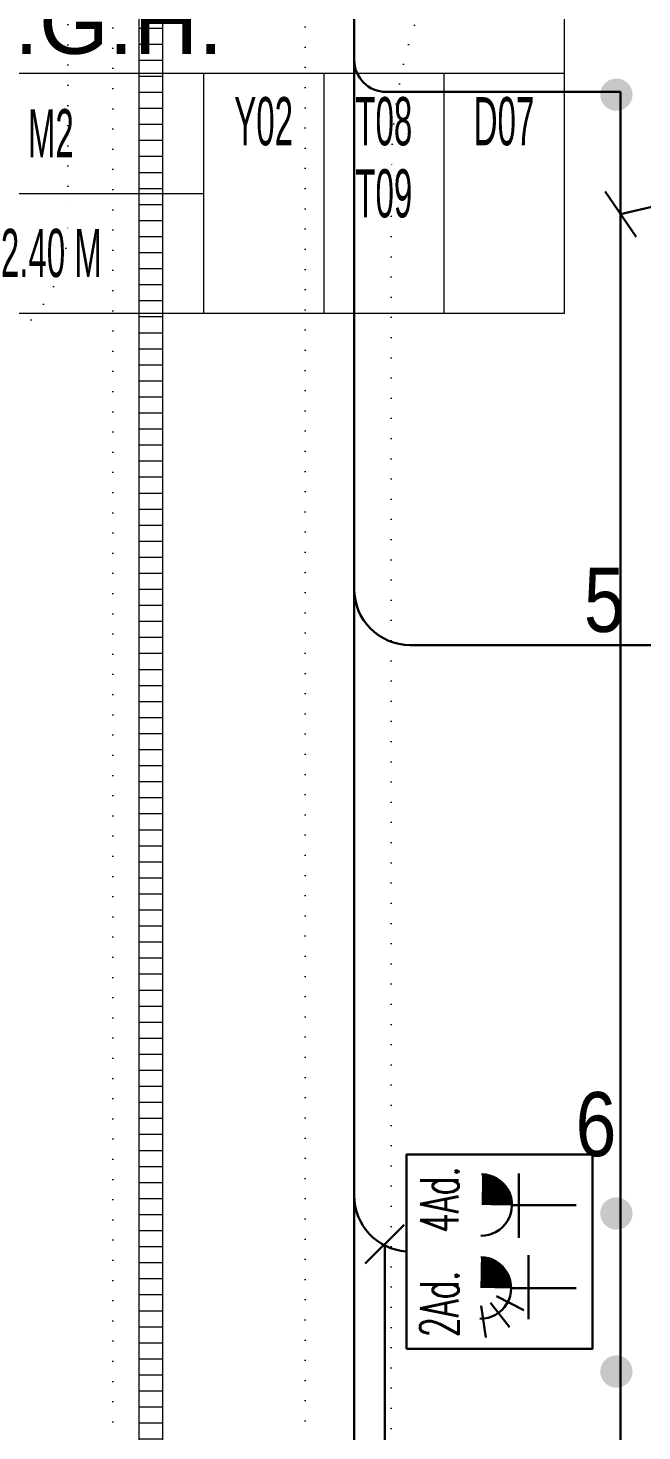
# Model space of a CAD drawing. Header units: metres. Extents: x -13194 to 152406, y -4219 to 19791.
# Drawn here: x 1173 to 1556, y 5595 to 6470 of the extents above; entities that cross this region are included whole.
import ezdxf
from ezdxf.enums import TextEntityAlignment as Align

# ---------------------------------------------------------------- set-up
doc = ezdxf.new("R2010")
doc.units = ezdxf.units.M
doc.header["$LTSCALE"] = 100
doc.header["$MEASUREMENT"] = 0
doc.linetypes.add('DOT2', pattern=[0.125, 0, -0.125])
doc.layers.get('0').update_dxf_attribs({"color": 9, "lineweight": 9})
for name, color, linetype, lineweight in [('06D', 9, 'Continuous', 9), ('21', 9, 'Continuous', 9), ('21_mahal200', 9, 'Continuous', 9), ('E-KABLO', 7, 'Continuous', 30), ('E-KOMBİNE ETANŞ PRİZ (2x1 FAZ+4x3 FAZ)', 7, 'Continuous', 30), ('E-YAZI', 7, 'Continuous', 30)]:
    doc.layers.add(name, color=color, linetype=linetype, lineweight=lineweight)
doc.styles.add('Arial', font='arial.ttf', dxfattribs={"height": 2.5})
doc.styles.add('E-YAZI', font='txttw.shx')
doc.styles.add('MuuM_TEXT-STANDART', font='ARIALN.TTF')

# ---------------------------------------------------------------- blocks, each defined once
blk = doc.blocks.new('E-KOMBİNE ETANŞ PRİZ (2x1 FAZ+4x3 FAZ)')
at = {"layer": 'E-KOMBİNE ETANŞ PRİZ (2x1 FAZ+4x3 FAZ)', "color": 3}
for p, q in [((-33.85, 69.6), (-53.58, 66.59)), ((-31.88, 63.68), (-47.21, 51.77)), ((-27.73, 60.05), (-36.46, 42.89))]:
    blk.add_line(p, q, dxfattribs=at)
at = {"layer": 'E-KOMBİNE ETANŞ PRİZ (2x1 FAZ+4x3 FAZ)', "color": 4}
for p, q in [((-22.77, 50.83), (-22.77, 10.19)), ((48.64, 46.1), (8.6, 46.1)), ((28.95, 50.32), (28.95, 10.19)), ((-42.22, 39.94), (-2.19, 39.94))]:
    blk.add_line(p, q, dxfattribs=at)
at = {"layer": 'E-KOMBİNE ETANŞ PRİZ (2x1 FAZ+4x3 FAZ)', "color": 3}
blk.add_lwpolyline([(-60.55, 116.23), (60.55, 116.23), (60.55, 0), (-60.55, 0)], close=True, dxfattribs=at)
at = {"layer": 'E-KOMBİNE ETANŞ PRİZ (2x1 FAZ+4x3 FAZ)', "color": 4, "const_width": 19.2}
for points in [[(-22.82, 60.43, 0.414214), (-13.05, 69.86)], [(28.9, 59.67, 0.414214), (38.66, 69.1)]]:
    blk.add_lwpolyline(points, format="xyb", dxfattribs=at)
at = {"layer": 'E-KOMBİNE ETANŞ PRİZ (2x1 FAZ+4x3 FAZ)', "color": 4}
for centre in [(-22.65, 70.03), (29.07, 69.52)]:
    blk.add_arc(centre, 19.2, 179.24487, 359.24487, dxfattribs=at)
at = {"layer": 'E-KOMBİNE ETANŞ PRİZ (2x1 FAZ+4x3 FAZ)', "color": 1, "style": 'E-YAZI', "width": 0.6}
for s, p in [('2Ad.', (-53.31, 83.65)), ('4Ad.', (11.62, 83.65))]:
    blk.add_text(s, height=24, dxfattribs=at).set_placement(p)
blk = doc.blocks.new('p-ızgara')
at = {"layer": '06D'}
h = blk.add_hatch(dxfattribs=at)
h.set_pattern_fill('_USER', color=252, scale=10, angle=180, style=0, pattern_type=0)
h.set_pattern_definition([(180, (-36.287, -8630), (-1e-15, -10), [])])
h.paths.add_polyline_path([(1242.5, -1941.62), (1242.5, -3444.03), (1257.5, -3444.03), (1257.5, -1941.62)])
blk.add_lwpolyline([(1242.5, -1941.62), (1242.5, -3444.03), (1257.5, -3444.03), (1257.5, -1941.62)], close=True, dxfattribs=at)
blk = doc.blocks.new('0_roomno2')
blk.add_lwpolyline([(19.375, -10.5), (0, -10.5), (0, 0), (19.375, 0)], close=True)
for points in [[(0, -3), (19.375, -3)], [(8.125, -3), (8.125, -10.5)], [(11.875, -3), (11.875, -10.5)], [(15.625, -3), (15.625, -10.5)], [(0, -6.75), (8.125, -6.75)]]:
    blk.add_lwpolyline(points)
at = {"style": 'MuuM_TEXT-STANDART', "width": 0.6}
blk.add_text('H:', height=1.5, dxfattribs=at).set_placement((0.35, -8.608), align=Align.MIDDLE_LEFT)
at = {"style": 'Arial'}
blk.add_attdef('ODANO', (0, 1.17), '', height=2, dxfattribs=at)
blk.add_attdef('MEKANADI', text='', height=2, dxfattribs=at).set_placement((0.35, -3), align=Align.BOTTOM_LEFT)
at = {"style": 'MuuM_TEXT-STANDART', "width": 0.6}
for tag, p in [('YER01', (10, -4.5)), ('TAVAN01', (13.75, -4.5)), ('DUVAR01', (17.5, -4.5)), ('YER02', (10, -6.75)), ('TAVAN02', (13.75, -6.75)), ('DUVAR02', (17.5, -6.75)), ('YER03', (10, -9)), ('TAVAN03', (13.75, -9)), ('DUVAR03', (17.5, -9))]:
    blk.add_attdef(tag, text='', height=1.5, dxfattribs=at).set_placement(p, align=Align.MIDDLE_CENTER)
for tag, p in [('M2', (0.35, -4.875)), ('TEMIZTAVANYUKSEKLIGI', (1.8, -8.608))]:
    blk.add_attdef(tag, text='', height=1.5, dxfattribs=at).set_placement(p, align=Align.MIDDLE_LEFT)
blk = doc.blocks.new('2.bod.Mimari')
at = {"layer": '06D', "linetype": 'DOT2'}
for points in [[(2897.84, -1210.88), (3060.69, -1373.73), (3060.69, -1715.29, -0.414214), (2966.19, -1809.79), (1311.79, -1809.79, 0.414214), (1226.29, -1895.29), (1226.29, -3734.29), (1346.29, -3734.29), (1346.29, -2024.29, -0.414214), (1440.79, -1929.79), (3095.19, -1929.79, 0.414214), (3180.69, -1844.29), (3180.69, -1332.19), (2978.61, -1130.11)], [(1100, -4330, 0.163259), (1100, -4330), (1100, -2250, -0.414214), (1700, -1650), (2900, -1650, -0.414214), (3500, -2250), (3500, -4330), (3500, -4330)], [(1926.54, -1749.8), (1228.17, -1749.8, 0.414214), (1198.17, -1779.8), (1198.17, -2282, -0.414214), (1108.17, -2372), (402.38, -2372)], [(1400, -4180), (1400, -4180, 0.375038), (1400, -4180), (1400, -2250, -0.414214), (1700, -1950), (2900, -1950, -0.414214), (3200, -2250), (3200, -4330, -0.414214), (3200, -4330), (3200, -4330)]]:
    blk.add_lwpolyline(points, format="xyb", dxfattribs=at)
at = {"layer": '06D'}
blk.add_blockref('p-ızgara', (0, 0), dxfattribs=at)
at = {"layer": '21_mahal200'}
ref = blk.add_blockref('0_roomno2', (1120.33, -2128.09), dxfattribs=dict(at, xscale=20, yscale=20, zscale=20))
ref.add_attrib('ODANO', 'B2-06', (1120.33, -2104.69), dxfattribs={"layer": '0', "height": 40, "style": 'Arial'})
ref.add_attrib('MEKANADI', 'Y.G.H.', dxfattribs={"layer": '0', "height": 40, "style": 'Arial'}).set_placement((1127.33, -2188.09), align=Align.BOTTOM_LEFT)
ref.add_attrib('M2', '7.20 M2', dxfattribs={"layer": '0', "height": 30, "style": 'MuuM_TEXT-STANDART', "width": 0.6}).set_placement((1127.33, -2225.59), align=Align.MIDDLE_LEFT)
ref.add_attrib('TEMIZTAVANYUKSEKLIGI', '2.40 M', dxfattribs={"layer": '0', "height": 30, "style": 'MuuM_TEXT-STANDART', "width": 0.6}).set_placement((1156.33, -2300.25), align=Align.MIDDLE_LEFT)
ref.add_attrib('YER01', 'Y02', dxfattribs={"layer": '0', "height": 30, "style": 'MuuM_TEXT-STANDART', "width": 0.6}).set_placement((1320.33, -2218.09), align=Align.MIDDLE_CENTER)
ref.add_attrib('TAVAN01', 'T08', dxfattribs={"layer": '0', "height": 30, "style": 'MuuM_TEXT-STANDART', "width": 0.6}).set_placement((1395.33, -2218.09), align=Align.MIDDLE_CENTER)
ref.add_attrib('DUVAR01', 'D07', dxfattribs={"layer": '0', "height": 30, "style": 'MuuM_TEXT-STANDART', "width": 0.6}).set_placement((1470.33, -2218.09), align=Align.MIDDLE_CENTER)
ref.add_attrib('TAVAN02', 'T09', dxfattribs={"layer": '0', "height": 30, "style": 'MuuM_TEXT-STANDART', "width": 0.6}).set_placement((1395.33, -2263.09), align=Align.MIDDLE_CENTER)
at = {"layer": '21', "style": 'MuuM_TEXT-STANDART'}
for s, p in [('5', (1545.64, -2548.64)), ('6', (1540.49, -2875.65))]:
    blk.add_text(s, height=40, dxfattribs=at).set_placement(p, align=Align.BOTTOM_RIGHT)

msp = doc.modelspace()

# ---------------------------------------------------------------- hatches: boundary and pattern name
at = {"layer": 'E-KABLO'}
h = msp.add_hatch(color=4, dxfattribs=at)
h.dxf.hatch_style = 1
h.paths.add_polyline_path([(1550.57, 6428.46, 1), (1530.39, 6428.46, 1)])
h = msp.add_hatch(color=4, dxfattribs=at)
h.dxf.hatch_style = 1
h.paths.add_polyline_path([(1550.57, 5730.63, 1), (1530.39, 5730.63, 1)])
h = msp.add_hatch(color=4, dxfattribs=at)
h.dxf.hatch_style = 1
h.paths.add_polyline_path([(1550.57, 5632.05, 1), (1530.39, 5632.05, 1)])

# ---------------------------------------------------------------- linework, layer by layer
at = {"layer": 'E-KABLO', "color": 6}
for p, q in [((1376.84, 6563.12), (1376.84, 6120.14)), ((1376.84, 6120.14), (1376.84, 5870.97)), ((2288.28, 6085.14), (1411.84, 6085.14)), ((1376.84, 5870.97), (1376.84, 5741.86)), ((1376.84, 5741.86), (1376.84, 5183.63))]:
    msp.add_line(p, q, dxfattribs=at)
at = {"layer": 'E-KABLO', "color": 3}
for q in [(1396.84, 6430.17), (1543.14, 4863.86)]:
    msp.add_line((1543.14, 6430.17), q, dxfattribs=at)
msp.add_arc((1396.84, 6450.17), 20, 180, 270, dxfattribs=at)
at = {"layer": 'E-KABLO', "color": 6}
for centre, end in [((1411.84, 6120.14), 270), ((1411.84, 5741.86), 265.96327)]:
    msp.add_arc(centre, 35, 180, end, dxfattribs=at)
at = {"layer": 'E-YAZI'}
for p, q in [((1543.14, 6354), (1743.36, 6400.74, 0)), ((1552.86, 6339.88), (1533.43, 6368.12)), ((1383.75, 5699.37), (1407.99, 5723.61)), ((1395.87, 5711.49), (1395.87, 5537.39))]:
    msp.add_line(p, q, dxfattribs=at)

# ---------------------------------------------------------------- block references
msp.add_blockref('2.bod.Mimari', (0, 8630))
at = {"layer": 'E-KOMBİNE ETANŞ PRİZ (2x1 FAZ+4x3 FAZ)', "color": 3, "rotation": 89.99999999999999}
msp.add_blockref('E-KOMBİNE ETANŞ PRİZ (2x1 FAZ+4x3 FAZ)', (1525.62, 5706.86), dxfattribs=at)

doc.saveas('drawing.dxf')
